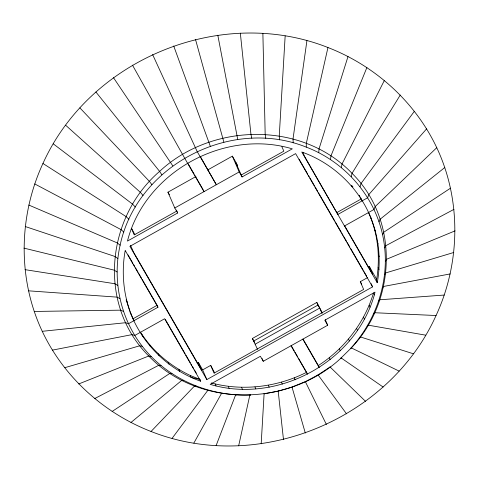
<?xml version="1.0" encoding="UTF-8"?>
<svg xmlns="http://www.w3.org/2000/svg" width="479" height="479" viewBox="0 0 479 479"><rect width="100%" height="100%" fill="white"/><g stroke="black" fill="none" stroke-linecap="round" stroke-linejoin="round"><path stroke-width="0.72" d="M383.11 387.026L341.18 357.951C289.19 406.695 198.851 408.461 148.753 356.005C97.375 304.782 105.937 217.556 159.603 171.386C211.682 122.78 301.902 120.804 352.029 173.332C399.3 219.999 396.367 300.812 351.311 347.892L350.562 348.526C378.266 318.343 391.493 274.946 382.559 234.656C374.021 194.971 344.06 161.483 306.279 147.137L306.315 143.293L327.953 47.523C221.058 5.257 90.148 58.815 42.942 163.483C18.615 215.927 17.495 278.796 42.242 331.306C63.863 377.165 103.907 413.215 151.047 431.477C257.942 473.743 388.84 420.191 436.058 315.529C460.385 263.085 461.511 200.204 436.758 147.694C415.137 101.841 375.093 65.779 327.953 47.523M370.686 217.394C379.075 237.812 381.14 260.564 377.356 282.263L377.248 282.712L376.512 280.323C380.416 257.642 378.153 233.674 368.543 212.664M238.662 445.805L249.846 395.103L250.703 395.001C209.652 396.792 167.77 379.117 142.389 346.419C120.295 318.176 112.206 280.071 120.127 245.176C137.018 165.261 230.956 116.75 306.279 147.137M261.187 443.764L264.097 393.816L278.604 391.08M285.161 35.907L279.251 135.952L279.646 139.904M318.769 152.735L319.002 148.981L348.011 56.516M330.516 159.585L330.935 155.938L366.896 67.527M306.931 40.631L293.022 138.934L293.196 142.844M341.389 167.602L341.982 164.087L384.38 80.418M305.303 381.715L318.062 374.901L330.061 366.98L365.507 401.324M351.275 176.709L352.029 173.332L400.258 95.046M374.35 294.896L375.003 292.148L324.798 320.235L327.69 325.241L263.276 361.28L260.384 356.274L210.173 384.362C277.167 404.39 355.25 362.435 374.35 294.896L373.506 292.95C364.615 322.792 344.407 348.694 318.331 365.549L319.176 367.489L302.812 339.156M360.07 186.798L360.968 183.583L414.389 111.254M216.113 445.572L235.602 394.959L236.68 394.858M378.979 221.825L380.17 219.166L444.763 167.53M382.559 234.656L383.805 232.213L450.523 188.169M193.851 443.087L221.532 393.391L222.825 393.313M384.697 247.847L385.99 245.607L453.96 209.359M385.379 261.235L386.673 259.211L455.05 230.872M384.583 274.689L385.87 272.874L453.775 252.481M172.075 438.375L207.766 390.409L209.269 390.379M382.332 288.047L383.583 286.448L450.164 273.928M378.649 301.177L379.841 299.782L444.237 295.052M426.597 128.869L368.686 194.725L367.668 197.761L337.833 214.454L304.482 156.202L302.8 152.322M373.56 313.919L374.674 312.733L436.058 315.529M151.047 431.477L194.468 386.044L196.18 386.086M367.136 326.157L368.147 325.157L425.741 335.18M317.846 375.111L318.062 374.901L346.527 413.85M436.758 147.694L375.111 206.629L373.997 209.479L344.491 225.986M359.442 337.725L360.328 336.917L413.371 353.777M329.648 367.321L330.061 366.98M130.977 422.478L181.781 380.356L183.697 380.488M341.18 357.951L340.599 358.43L351.311 347.892L399.127 371.105M112.116 411.473L169.853 373.398L171.949 373.632M207.629 169.985L232.357 156.154L239.189 171.943L242.081 176.949L292.292 148.855C224.435 128.516 144.969 172.015 127.462 241.069L177.661 212.987L174.775 207.982L167.943 192.193L195.917 176.535M174.775 207.982L239.189 171.943M176.242 210.042L176.823 211.047L134.228 234.872L131.426 228.405M242.081 176.949L241.236 175.009L283.831 151.178L281.874 146.646M134 320.649L133.162 318.703L157.136 305.291L142.221 279.455M157.136 305.291L157.974 307.237L128.468 323.744L125.672 322.708L42.242 331.306M336.994 212.508L361.322 198.899L360.639 197.755M197.114 363.04L198.306 362.369L202.641 369.884L206.844 379.59L372.554 286.885L371.153 283.652M368.189 267.33L369.381 266.659L376.614 279.191M257.552 349.395L252.397 338.479L316.811 302.441L322.343 312.883M253.535 341.12L317.954 305.081L316.811 302.441M202.641 369.884L210.694 365.381L214.712 372.985M210.694 365.381L214.053 373.147L363.651 289.43L360.298 281.682L367.734 277.527M255.271 344.126L319.691 308.087L317.954 305.081M94.638 398.594L158.8 365.255L161.076 365.621M211.287 382.955C242.949 391.445 277.473 387.056 306.614 372.291L307.177 373.584M78.736 383.954L148.753 356.005L151.184 356.514M64.611 367.746L139.82 345.754L142.389 346.419M52.397 350.125L132.096 334.611L134.791 335.456L164.632 318.763L200.683 381.212C168.47 369.932 142.089 343.88 130.096 311.949L133.162 318.703M264.097 393.816L264.725 393.732M34.231 311.452L120.612 310.164L123.48 311.392M28.483 290.825L116.978 297.124L119.906 298.561M292.184 387.05L278.191 391.121L283.472 439.5M25.046 269.659L114.798 283.73L117.768 285.376M200.683 381.212L199.893 379.356L191.205 377.476L190.367 375.536C170.207 365.974 152.412 351.095 140.485 332.151M23.95 248.128L114.11 270.132L117.086 271.982M25.225 226.519L114.912 256.463L117.882 258.534M190.367 375.536L199.893 379.356M28.836 205.06L117.199 242.889L120.127 245.176M34.769 183.948L120.942 229.555L123.816 232.04M42.942 163.483L126.109 216.604L128.905 219.298M53.253 143.838L132.641 204.18L135.329 207.066M65.623 125.217L140.455 192.42L143.017 195.492M371.524 219.334C359.4 188.211 333.258 163.088 301.776 152.005L377.248 282.712M79.885 107.883L149.472 181.445L151.897 184.696M95.89 91.974L159.603 171.386L161.866 174.793M352.089 185.864L352.945 186.99M113.493 77.676L172.811 165.896M359.274 195.468L359.957 196.612M344.772 225.98L372.734 274.407L369.381 266.659M299.118 159.202L307.698 174.057M308.44 175.35L309.189 176.643M309.931 177.937L314.41 185.684M315.152 186.978L317.763 191.498M318.511 192.792L334.546 220.568M335.294 221.855L341.258 232.195M342.006 233.483L343.126 235.423M343.868 236.716L346.479 241.236M347.227 242.53L349.838 247.05M350.58 248.344L363.262 270.3M364.01 271.593L366.621 276.114M372.554 286.885L295.615 153.621L129.911 246.332L206.844 379.59M360.298 281.682L361.747 284.191M232.357 156.154L236.404 163.159L237.542 165.8L235.812 162.794L241.236 175.009M200.408 156.645L216.34 184.726L197.156 151.508L152.621 54.546M303.087 339.144L318.331 365.549M188.241 163.896L194.199 174.218M194.947 175.506L202.767 189.055M291.298 345.754L294.286 350.933M295.034 352.227L297.651 356.759M298.393 358.053L306.614 372.291M291.016 345.754L307.458 374.231M167.943 192.193L169.41 194.737M252.397 338.479L254.6 342.299M131.593 228.363L134.88 234.71M128.049 254.906L132.893 263.306M133.641 264.6L134.761 266.534M135.503 267.827L138.114 272.347M138.862 273.641L141.473 278.161M165.285 319.409L185.092 353.718M185.84 355.011L190.325 362.777M191.073 364.076L191.816 365.369M192.564 366.663L193.684 368.602M194.432 369.902L196.3 373.135M157.974 307.237L125.223 250.499L125.109 250.96C121.409 271.988 123.331 293.914 130.941 313.889M132.479 65.144L184.619 158.106L203.982 191.642L203.138 189.702M326.373 424.454L305.327 381.607L291.992 387.032L305.309 433.028M361.597 199.551L362.16 200.845M374.614 229.483L375.452 231.423M359.214 195.54L359.771 196.833M377.177 241.961L378.015 243.901M351.514 185.379L352.077 186.672M378.356 254.678L379.2 256.624M378.135 267.516L378.973 269.461M376.512 280.323L377.356 282.263M369.159 305.273L369.998 307.213M363.495 317.152L364.339 319.092M356.604 328.45L357.448 330.39M348.544 339.054L349.389 341M339.407 348.844L340.252 350.784M325.313 319.744L327.69 325.241M319.691 308.087L321.966 313.356M329.301 357.705L330.139 359.645M294.28 377.853L295.118 379.793M281.466 382.176L282.305 384.122M262.085 358.531L263.276 361.28M268.312 385.212L269.15 387.152M254.96 386.918L255.798 388.864M176.823 211.047L177.661 212.987M241.554 387.295L242.392 389.235M228.255 386.325L229.094 388.265M215.191 384.02L216.035 385.966M198.306 362.369L201.665 370.135L133.407 251.906L130.611 245.44M178.871 369.441L179.709 371.381M168.159 362.202L168.997 364.142M158.345 353.891L159.19 355.831M149.55 344.605L150.388 346.545M141.85 334.444L142.688 336.384M127.013 301.794L126.169 299.854L129.869 311.236M210.287 146.167L173.703 45.966M223.861 142.143L195.528 39.5M237.74 139.491L217.813 35.236M251.762 138.221L250.936 134.234L240.338 33.195M265.785 138.359L265.18 134.377L262.881 33.428"/></g></svg>
